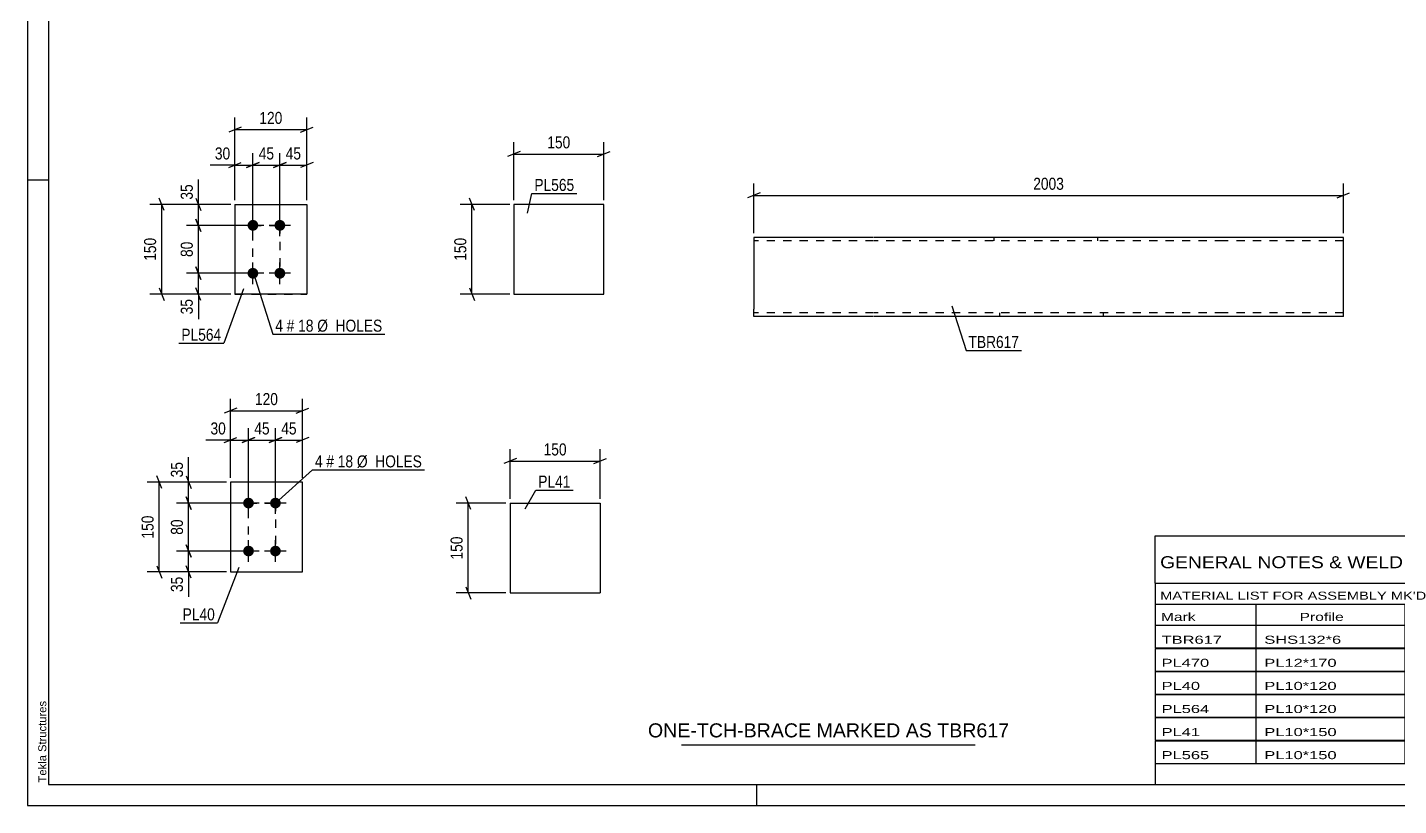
# Model space of a CAD drawing. Header units: millimetres. Extents: x 0 to 594, y 0 to 420.
# Drawn here: x 0 to 327, y 0 to 185.4 of the extents above; entities that cross this region are included whole.
import ezdxf

# ---------------------------------------------------------------- set-up
doc = ezdxf.new("R2010")
doc.units = ezdxf.units.MM
doc.linetypes.add('DXK_LINE_DOT2', pattern=[3.9198, 1.9599, -1.9599])
doc.styles.add('Arial', font='ARIAL.TTF', dxfattribs={"height": 0.2})
doc.styles.add('Arial Narrow', font='ARIALN.TTF', dxfattribs={"height": 0.2})

# ---------------------------------------------------------------- blocks, each defined once
blk = doc.blocks.new('Unknown-585759001-1127')
at = {"color": 5, "linetype": 'Continuous'}
for p, q in [((0, 420), (0, 0)), ((5, 415), (5, 5)), ((5, 149), (0, 149)), ((5, 5), (589, 5)), ((174, 0), (174, 5)), ((0, 0), (594, 0))]:
    blk.add_line(p, q, dxfattribs=at)
at = {"color": 174, "linetype": 'Continuous', "style": 'Arial'}
blk.add_text('Tekla Structures', height=1.9102, rotation=90, dxfattribs=at).set_placement((4.5, 5.5))
blk = doc.blocks.new('Bolt-585759001-1254 - 1218')
at = {"linetype": 'Continuous'}
for points in [[(52.73, 70.8, -1), (52.73, 73.37, -1)], [(59.15, 70.8, -1), (59.15, 73.37, -1)], [(52.73, 59.37, -1), (52.73, 61.94, -1)], [(59.15, 59.37, -1), (59.15, 61.94, -1)]]:
    blk.add_hatch(color=1, dxfattribs=at).paths.add_polyline_path(points)
at = {"color": 1, "linetype": 'Continuous'}
for p, q in [((55.3, 72.09), (50.15, 72.09)), ((52.73, 69.51), (52.73, 74.66)), ((61.73, 72.09), (56.58, 72.09)), ((59.15, 69.51), (59.15, 74.66)), ((52.73, 58.09), (52.73, 63.23)), ((59.15, 58.09), (59.15, 63.23)), ((55.3, 60.66), (50.15, 60.66)), ((61.73, 60.66), (56.58, 60.66))]:
    blk.add_line(p, q, dxfattribs=at)
blk = doc.blocks.new('Part-585759001-1269 - 1218')
at = {"color": 2, "linetype": 'Continuous'}
for p, q in [((65.58, 77.09), (48.44, 77.09)), ((48.44, 77.09), (48.44, 55.66)), ((65.58, 55.66), (65.58, 77.09)), ((48.44, 55.66), (65.58, 55.66))]:
    blk.add_line(p, q, dxfattribs=at)
blk = doc.blocks.new('Bolt-585759001-1565 - 1559')
at = {"linetype": 'Continuous'}
for points in [[(53.78, 139.56), (54.05, 139.53), (54.3, 139.45), (54.54, 139.31), (54.74, 139.13), (54.89, 138.92), (55, 138.67), (55.06, 138.41), (55.06, 138.14), (55, 137.88), (54.89, 137.63), (54.74, 137.41), (54.54, 137.23), (54.3, 137.1), (54.05, 137.02), (53.78, 136.99), (53.51, 137.02), (53.26, 137.1), (53.03, 137.23), (52.83, 137.41), (52.67, 137.63), (52.56, 137.88), (52.5, 138.14), (52.5, 138.41), (52.56, 138.67), (52.67, 138.92), (52.83, 139.13), (53.03, 139.31), (53.26, 139.45), (53.51, 139.53)], [(60.21, 139.56), (60.48, 139.53), (60.73, 139.45), (60.97, 139.31), (61.16, 139.13), (61.32, 138.92), (61.43, 138.67), (61.49, 138.41), (61.49, 138.14), (61.43, 137.88), (61.32, 137.63), (61.16, 137.41), (60.97, 137.23), (60.73, 137.1), (60.48, 137.02), (60.21, 136.99), (59.94, 137.02), (59.69, 137.1), (59.45, 137.23), (59.25, 137.41), (59.1, 137.63), (58.99, 137.88), (58.93, 138.14), (58.93, 138.41), (58.99, 138.67), (59.1, 138.92), (59.25, 139.13), (59.45, 139.31), (59.69, 139.45), (59.94, 139.53)], [(53.78, 128.13), (54.05, 128.1), (54.3, 128.02), (54.54, 127.89), (54.74, 127.71), (54.89, 127.49), (55, 127.24), (55.06, 126.98), (55.06, 126.71), (55, 126.45), (54.89, 126.2), (54.74, 125.99), (54.54, 125.81), (54.3, 125.67), (54.05, 125.59), (53.78, 125.56), (53.51, 125.59), (53.26, 125.67), (53.03, 125.81), (52.83, 125.99), (52.67, 126.2), (52.56, 126.45), (52.5, 126.71), (52.5, 126.98), (52.56, 127.24), (52.67, 127.49), (52.83, 127.71), (53.03, 127.89), (53.26, 128.02), (53.51, 128.1)], [(60.21, 128.13), (60.48, 128.1), (60.73, 128.02), (60.97, 127.89), (61.16, 127.71), (61.32, 127.49), (61.43, 127.24), (61.49, 126.98), (61.49, 126.71), (61.43, 126.45), (61.32, 126.2), (61.16, 125.99), (60.97, 125.81), (60.73, 125.67), (60.48, 125.59), (60.21, 125.56), (59.94, 125.59), (59.69, 125.67), (59.45, 125.81), (59.25, 125.99), (59.1, 126.2), (58.99, 126.45), (58.93, 126.71), (58.93, 126.98), (58.99, 127.24), (59.1, 127.49), (59.25, 127.71), (59.45, 127.89), (59.69, 128.02), (59.94, 128.1)]]:
    blk.add_hatch(color=1, dxfattribs=at).paths.add_polyline_path(points)
at = {"color": 1, "linetype": 'Continuous'}
for p, q in [((53.78, 135.7), (53.78, 140.85)), ((60.21, 135.7), (60.21, 140.85)), ((56.35, 138.27), (51.21, 138.27)), ((62.78, 138.27), (57.64, 138.27)), ((53.78, 124.27), (53.78, 129.42)), ((60.21, 124.27), (60.21, 129.42)), ((56.35, 126.85), (51.21, 126.85)), ((62.78, 126.85), (57.64, 126.85))]:
    blk.add_line(p, q, dxfattribs=at)
blk = doc.blocks.new('Part-585759001-1580 - 1559')
at = {"color": 2, "linetype": 'Continuous'}
for p, q in [((49.5, 143.27), (66.64, 143.27)), ((49.5, 143.27), (49.5, 121.85)), ((66.64, 143.27), (66.64, 143.27)), ((66.64, 143.27), (66.64, 121.85)), ((66.64, 121.85), (49.5, 121.85)), ((49.5, 121.85), (49.5, 121.85))]:
    blk.add_line(p, q, dxfattribs=at)
at = {"color": 7, "linetype": 'DXK_LINE_DOT2'}
for p, q in [((49.5, 143.27), (66.64, 143.27)), ((66.64, 143.27), (66.64, 143.27)), ((49.5, 121.85), (66.64, 121.85))]:
    blk.add_line(p, q, dxfattribs=at)
blk = doc.blocks.new('Part-585759001-2714 - 2708')
at = {"color": 2, "linetype": 'Continuous'}
for p, q in [((115.14, 72.09), (136.57, 72.09)), ((115.14, 72.09), (115.14, 50.66)), ((136.57, 72.09), (136.57, 50.66)), ((115.14, 50.66), (136.57, 50.66))]:
    blk.add_line(p, q, dxfattribs=at)
blk = doc.blocks.new('Part-585759001-1535 - 1519')
at = {"color": 2, "linetype": 'Continuous'}
for p, q in [((137.45, 143.27), (116.02, 143.27)), ((116.02, 143.27), (116.02, 121.85)), ((137.45, 121.85), (137.45, 143.27)), ((116.02, 121.85), (137.45, 121.85))]:
    blk.add_line(p, q, dxfattribs=at)
blk = doc.blocks.new('Part-585759001-1425 - 1408')
at = {"color": 2, "linetype": 'Continuous'}
for p, q in [((201.81, 135.4), (173.24, 135.4)), ((173.24, 135.4), (173.24, 118.26)), ((285.18, 135.4), (201.91, 135.4)), ((313.85, 135.4), (285.28, 135.4)), ((313.85, 116.55), (313.85, 135.4)), ((173.24, 117.05), (173.24, 118.26)), ((173.24, 116.68), (173.24, 117.05)), ((173.24, 116.55), (173.24, 116.68)), ((201.81, 116.55), (173.24, 116.55)), ((285.18, 116.55), (201.91, 116.55)), ((313.85, 116.55), (285.28, 116.55))]:
    blk.add_line(p, q, dxfattribs=at)
at = {"color": 7, "linetype": 'DXK_LINE_DOT2'}
for p, q in [((201.81, 134.55), (173.24, 134.55)), ((285.18, 134.55), (201.91, 134.55)), ((230.48, 135.4), (230.48, 134.55)), ((255.2, 135.4), (255.2, 134.55)), ((313.85, 134.55), (285.28, 134.55)), ((173.24, 117.6), (173.24, 118.26)), ((173.24, 117.05), (173.24, 117.93)), ((173.24, 117.4), (173.24, 117.47)), ((173.24, 117.4), (173.24, 117.47)), ((201.81, 117.4), (173.24, 117.4)), ((173.24, 116.55), (173.24, 116.55)), ((285.18, 117.4), (201.91, 117.4)), ((231.9, 116.55), (231.9, 117.4)), ((256.61, 116.55), (256.61, 117.4)), ((313.85, 117.4), (285.28, 117.4)), ((313.85, 117.4), (313.85, 117.47))]:
    blk.add_line(p, q, dxfattribs=at)
blk = doc.blocks.new('Rectangle-585759001-1391 - 1218')
at = {"color": 1, "linetype": 'DXK_LINE_DOT2'}
blk.add_lwpolyline([(52.73, 72.09), (59.15, 72.09), (59.15, 60.66), (52.73, 60.66), (52.73, 72.09)], close=True, dxfattribs=at)
blk = doc.blocks.new('Rectangle-585759001-1695 - 1559')
at = {"color": 1, "linetype": 'DXK_LINE_DOT2'}
blk.add_lwpolyline([(53.78, 138.27), (60.21, 138.27), (60.21, 126.85), (53.78, 126.85), (53.78, 138.27)], close=True, dxfattribs=at)
blk = doc.blocks.new('StraightDimension-585759001-1272 - 1218')
at = {"color": 7, "linetype": 'Continuous'}
for p, q in [((48.44, 78.09), (48.44, 96.94)), ((65.58, 78.09), (65.58, 96.94)), ((49.94, 94.69), (46.94, 93.49)), ((48.44, 94.09), (65.58, 94.09)), ((64.08, 93.49), (67.08, 94.69))]:
    blk.add_line(p, q, dxfattribs=at)
at = {"color": 0}
blk.add_wipeout([(60.35, 94.84), (60.35, 99.04), (53.67, 99.04), (53.67, 94.84)], dxfattribs=at)
at = {"color": 3, "style": 'Arial Narrow'}
blk.add_text('120', height=2.863, dxfattribs=at).set_placement((54.27, 95.44))
blk = doc.blocks.new('StraightDimension-585759001-1297 - 1218')
at = {"color": 7, "linetype": 'Continuous'}
for p, q in [((32.04, 75.59), (30.84, 78.59)), ((47.44, 77.09), (28.59, 77.09)), ((31.44, 55.66), (31.44, 77.09)), ((47.44, 55.66), (28.59, 55.66)), ((30.84, 57.16), (32.04, 54.16))]:
    blk.add_line(p, q, dxfattribs=at)
at = {"color": 0}
blk.add_wipeout([(30.69, 69.71), (26.49, 69.71), (26.49, 63.03), (30.69, 63.03)], dxfattribs=at)
at = {"color": 3, "style": 'Arial Narrow'}
blk.add_text('150', height=2.863, rotation=90.0002, dxfattribs=at).set_placement((30.09, 63.63))
blk = doc.blocks.new('StraightDimension-585759001-1315 - 1218')
at = {"color": 7, "linetype": 'Continuous'}
for p, q in [((37.84, 62.16), (39.04, 59.16)), ((51.73, 60.66), (35.59, 60.66)), ((38.44, 55.66), (38.44, 60.66)), ((47.44, 55.66), (35.59, 55.66)), ((39.04, 54.16), (37.84, 57.16))]:
    blk.add_line(p, q, dxfattribs=at)
at = {"color": 0}
blk.add_wipeout([(37.69, 55.13), (33.49, 55.13), (33.49, 50.28), (37.69, 50.28)], dxfattribs=at)
at = {"color": 7, "linetype": 'Continuous'}
blk.add_line((38.44, 55.66), (38.44, 49.75), dxfattribs=at)
blk.add_line((38.44, 55.66), (38.44, 49.75), dxfattribs=at)
at = {"color": 3, "style": 'Arial Narrow'}
blk.add_text('35', height=2.863, rotation=90.0002, dxfattribs=at).set_placement((37.09, 50.88))
blk = doc.blocks.new('StraightDimension-585759001-1328 - 1218')
at = {"color": 7, "linetype": 'Continuous'}
for p, q in [((51.73, 72.09), (35.59, 72.09)), ((37.84, 73.59), (39.04, 70.59)), ((38.44, 60.66), (38.44, 72.09)), ((39.04, 59.16), (37.84, 62.16)), ((51.73, 60.66), (35.59, 60.66))]:
    blk.add_line(p, q, dxfattribs=at)
at = {"color": 0}
blk.add_wipeout([(37.69, 68.8), (33.49, 68.8), (33.49, 63.94), (37.69, 63.94)], dxfattribs=at)
at = {"color": 3, "style": 'Arial Narrow'}
blk.add_text('80', height=2.863, rotation=90.0002, dxfattribs=at).set_placement((37.09, 64.54))
blk = doc.blocks.new('StraightDimension-585759001-1338 - 1218')
at = {"color": 7, "linetype": 'Continuous'}
for p, q in [((37.84, 78.59), (39.04, 75.59)), ((47.44, 77.09), (35.59, 77.09)), ((38.44, 72.09), (38.44, 77.09)), ((51.73, 72.09), (35.59, 72.09)), ((39.04, 70.59), (37.84, 73.59))]:
    blk.add_line(p, q, dxfattribs=at)
at = {"color": 0}
blk.add_wipeout([(37.69, 82.47), (33.49, 82.47), (33.49, 77.61), (37.69, 77.61)], dxfattribs=at)
at = {"color": 7, "linetype": 'Continuous'}
blk.add_line((38.44, 77.09), (38.44, 82.99), dxfattribs=at)
blk.add_line((38.44, 77.09), (38.44, 82.99), dxfattribs=at)
at = {"color": 3, "style": 'Arial Narrow'}
blk.add_text('35', height=2.863, rotation=90.0002, dxfattribs=at).set_placement((37.09, 78.21))
blk = doc.blocks.new('StraightDimension-585759001-1352 - 1218')
at = {"color": 7, "linetype": 'Continuous'}
for p, q in [((48.44, 78.09), (48.44, 89.94)), ((52.73, 73.09), (52.73, 89.94)), ((46.94, 86.49), (49.94, 87.69)), ((48.44, 87.09), (52.73, 87.09)), ((54.23, 87.69), (51.23, 86.49))]:
    blk.add_line(p, q, dxfattribs=at)
at = {"color": 0}
blk.add_wipeout([(47.92, 87.84), (47.92, 92.04), (43.06, 92.04), (43.06, 87.84)], dxfattribs=at)
at = {"color": 7, "linetype": 'Continuous'}
blk.add_line((48.44, 87.09), (42.53, 87.09), dxfattribs=at)
blk.add_line((48.44, 87.09), (42.53, 87.09), dxfattribs=at)
at = {"color": 3, "style": 'Arial Narrow'}
blk.add_text('30', height=2.863, dxfattribs=at).set_placement((43.66, 88.44))
blk = doc.blocks.new('StraightDimension-585759001-1365 - 1218')
at = {"color": 7, "linetype": 'Continuous'}
for p, q in [((52.73, 73.09), (52.73, 89.94)), ((59.15, 73.09), (59.15, 89.94)), ((51.23, 86.49), (54.23, 87.69)), ((52.73, 87.09), (59.15, 87.09)), ((60.65, 87.69), (57.65, 86.49))]:
    blk.add_line(p, q, dxfattribs=at)
at = {"color": 0}
blk.add_wipeout([(58.37, 87.84), (58.37, 92.04), (53.51, 92.04), (53.51, 87.84)], dxfattribs=at)
at = {"color": 3, "style": 'Arial Narrow'}
blk.add_text('45', height=2.863, dxfattribs=at).set_placement((54.11, 88.44))
blk = doc.blocks.new('StraightDimension-585759001-1375 - 1218')
at = {"color": 7, "linetype": 'Continuous'}
for p, q in [((59.15, 73.09), (59.15, 89.94)), ((65.58, 78.09), (65.58, 89.94)), ((57.65, 86.49), (60.65, 87.69)), ((59.15, 87.09), (65.58, 87.09)), ((67.08, 87.69), (64.08, 86.49))]:
    blk.add_line(p, q, dxfattribs=at)
at = {"color": 0}
blk.add_wipeout([(64.8, 87.84), (64.8, 92.04), (59.94, 92.04), (59.94, 87.84)], dxfattribs=at)
at = {"color": 3, "style": 'Arial Narrow'}
blk.add_text('45', height=2.863, dxfattribs=at).set_placement((60.54, 88.44))
blk = doc.blocks.new('StraightDimension-585759001-1605 - 1559')
at = {"color": 7, "linetype": 'Continuous'}
for p, q in [((40.18, 128.35), (41.38, 125.35)), ((52.78, 126.85), (37.93, 126.85)), ((40.78, 121.85), (40.78, 126.85)), ((48.5, 121.85), (37.93, 121.85)), ((41.38, 120.35), (40.18, 123.35))]:
    blk.add_line(p, q, dxfattribs=at)
at = {"color": 0}
blk.add_wipeout([(40.03, 121.32), (35.83, 121.32), (35.83, 116.46), (40.03, 116.46)], dxfattribs=at)
at = {"color": 7, "linetype": 'Continuous'}
blk.add_line((40.78, 121.85), (40.78, 115.94), dxfattribs=at)
blk.add_line((40.78, 121.85), (40.78, 115.94), dxfattribs=at)
at = {"color": 3, "style": 'Arial Narrow'}
blk.add_text('35', height=2.863, rotation=90.0002, dxfattribs=at).set_placement((39.43, 117.06))
blk = doc.blocks.new('StraightDimension-585759001-1582 - 1559')
at = {"color": 7, "linetype": 'Continuous'}
for p, q in [((40.18, 144.77), (41.38, 141.77)), ((48.5, 143.27), (37.93, 143.27)), ((40.78, 138.27), (40.78, 143.27)), ((52.78, 138.27), (37.93, 138.27)), ((41.38, 136.77), (40.18, 139.77))]:
    blk.add_line(p, q, dxfattribs=at)
at = {"color": 0}
blk.add_wipeout([(40.03, 148.66), (35.83, 148.66), (35.83, 143.8), (40.03, 143.8)], dxfattribs=at)
at = {"color": 7, "linetype": 'Continuous'}
blk.add_line((40.78, 143.27), (40.78, 149.18), dxfattribs=at)
blk.add_line((40.78, 143.27), (40.78, 149.18), dxfattribs=at)
at = {"color": 3, "style": 'Arial Narrow'}
blk.add_text('35', height=2.863, rotation=90.0002, dxfattribs=at).set_placement((39.43, 144.4))
blk = doc.blocks.new('StraightDimension-585759001-1595 - 1559')
at = {"color": 7, "linetype": 'Continuous'}
for p, q in [((52.78, 138.27), (37.93, 138.27)), ((40.18, 139.77), (41.38, 136.77)), ((40.78, 126.85), (40.78, 138.27)), ((41.38, 125.35), (40.18, 128.35)), ((52.78, 126.85), (37.93, 126.85))]:
    blk.add_line(p, q, dxfattribs=at)
at = {"color": 0}
blk.add_wipeout([(40.03, 134.99), (35.83, 134.99), (35.83, 130.13), (40.03, 130.13)], dxfattribs=at)
at = {"color": 3, "style": 'Arial Narrow'}
blk.add_text('80', height=2.863, rotation=90.0002, dxfattribs=at).set_placement((39.43, 130.73))
blk = doc.blocks.new('StraightDimension-585759001-1619 - 1559')
at = {"color": 7, "linetype": 'Continuous'}
for p, q in [((32.63, 141.77), (31.43, 144.77)), ((48.5, 143.27), (29.18, 143.27)), ((32.03, 121.85), (32.03, 143.27)), ((48.5, 121.85), (29.18, 121.85)), ((31.43, 123.35), (32.63, 120.35))]:
    blk.add_line(p, q, dxfattribs=at)
at = {"color": 0}
blk.add_wipeout([(31.28, 135.9), (27.08, 135.9), (27.08, 129.22), (31.28, 129.22)], dxfattribs=at)
at = {"color": 3, "style": 'Arial Narrow'}
blk.add_text('150', height=2.863, rotation=90.0002, dxfattribs=at).set_placement((30.68, 129.82))
blk = doc.blocks.new('StraightDimension-585759001-1636 - 1559')
at = {"color": 7, "linetype": 'Continuous'}
for p, q in [((60.21, 139.27), (60.21, 155.47)), ((66.64, 144.27), (66.64, 155.47)), ((58.71, 152.02), (61.71, 153.22)), ((60.21, 152.62), (66.64, 152.62)), ((68.14, 153.22), (65.14, 152.02))]:
    blk.add_line(p, q, dxfattribs=at)
at = {"color": 0}
blk.add_wipeout([(65.85, 153.37), (65.85, 157.57), (61, 157.57), (61, 153.37)], dxfattribs=at)
at = {"color": 3, "style": 'Arial Narrow'}
blk.add_text('45', height=2.863, dxfattribs=at).set_placement((61.6, 153.97))
blk = doc.blocks.new('StraightDimension-585759001-1652 - 1559')
at = {"color": 7, "linetype": 'Continuous'}
for p, q in [((53.78, 139.27), (53.78, 155.47)), ((60.21, 139.27), (60.21, 155.47)), ((52.28, 152.02), (55.28, 153.22)), ((53.78, 152.62), (60.21, 152.62)), ((61.71, 153.22), (58.71, 152.02))]:
    blk.add_line(p, q, dxfattribs=at)
at = {"color": 0}
blk.add_wipeout([(59.42, 153.37), (59.42, 157.57), (54.57, 157.57), (54.57, 153.37)], dxfattribs=at)
at = {"color": 3, "style": 'Arial Narrow'}
blk.add_text('45', height=2.863, dxfattribs=at).set_placement((55.17, 153.97))
blk = doc.blocks.new('StraightDimension-585759001-1662 - 1559')
at = {"color": 7, "linetype": 'Continuous'}
for p, q in [((49.5, 144.27), (49.5, 155.47)), ((53.78, 139.27), (53.78, 155.47)), ((48, 152.02), (51, 153.22)), ((49.5, 152.62), (53.78, 152.62)), ((55.28, 153.22), (52.28, 152.02))]:
    blk.add_line(p, q, dxfattribs=at)
at = {"color": 0}
blk.add_wipeout([(48.97, 153.37), (48.97, 157.57), (44.11, 157.57), (44.11, 153.37)], dxfattribs=at)
at = {"color": 7, "linetype": 'Continuous'}
blk.add_line((49.5, 152.62), (43.59, 152.62), dxfattribs=at)
blk.add_line((49.5, 152.62), (43.59, 152.62), dxfattribs=at)
at = {"color": 3, "style": 'Arial Narrow'}
blk.add_text('30', height=2.863, dxfattribs=at).set_placement((44.71, 153.97))
blk = doc.blocks.new('StraightDimension-585759001-1676 - 1559')
at = {"color": 7, "linetype": 'Continuous'}
for p, q in [((49.5, 144.27), (49.5, 163.94)), ((66.64, 144.27), (66.64, 163.94)), ((51, 161.69), (48, 160.49)), ((49.5, 161.09), (66.64, 161.09)), ((65.14, 160.49), (68.14, 161.69))]:
    blk.add_line(p, q, dxfattribs=at)
at = {"color": 0}
blk.add_wipeout([(61.41, 161.84), (61.41, 166.04), (54.72, 166.04), (54.72, 161.84)], dxfattribs=at)
at = {"color": 3, "style": 'Arial Narrow'}
blk.add_text('120', height=2.863, dxfattribs=at).set_placement((55.32, 162.44))
blk = doc.blocks.new('StraightDimension-585759001-2723 - 2708')
at = {"color": 7, "linetype": 'Continuous'}
for p, q in [((116.64, 82.69), (113.64, 81.49)), ((115.14, 73.09), (115.14, 84.94)), ((115.14, 82.09), (136.57, 82.09)), ((135.07, 81.49), (138.07, 82.69)), ((136.57, 73.09), (136.57, 84.94))]:
    blk.add_line(p, q, dxfattribs=at)
at = {"color": 0}
blk.add_wipeout([(129.2, 82.84), (129.2, 87.04), (122.52, 87.04), (122.52, 82.84)], dxfattribs=at)
at = {"color": 3, "style": 'Arial Narrow'}
blk.add_text('150', height=2.863, dxfattribs=at).set_placement((123.12, 83.44))
blk = doc.blocks.new('StraightDimension-585759001-2716 - 2708')
at = {"color": 7, "linetype": 'Continuous'}
for p, q in [((114.14, 72.09), (102.29, 72.09)), ((105.74, 70.59), (104.54, 73.59)), ((105.14, 50.66), (105.14, 72.09)), ((114.14, 50.66), (102.29, 50.66)), ((104.54, 52.16), (105.74, 49.16))]:
    blk.add_line(p, q, dxfattribs=at)
at = {"color": 0}
blk.add_wipeout([(104.39, 64.72), (100.19, 64.72), (100.19, 58.03), (104.39, 58.03)], dxfattribs=at)
at = {"color": 3, "style": 'Arial Narrow'}
blk.add_text('150', height=2.863, rotation=90.0002, dxfattribs=at).set_placement((103.79, 58.63))
blk = doc.blocks.new('StraightDimension-585759001-1546 - 1519')
at = {"color": 7, "linetype": 'Continuous'}
for p, q in [((116.02, 144.27), (116.02, 158.12)), ((137.45, 144.27), (137.45, 158.12)), ((117.52, 155.87), (114.52, 154.67)), ((116.02, 155.27), (137.45, 155.27)), ((135.95, 154.67), (138.95, 155.87))]:
    blk.add_line(p, q, dxfattribs=at)
at = {"color": 0}
blk.add_wipeout([(130.08, 156.02), (130.08, 160.22), (123.39, 160.22), (123.39, 156.02)], dxfattribs=at)
at = {"color": 3, "style": 'Arial Narrow'}
blk.add_text('150', height=2.863, dxfattribs=at).set_placement((123.99, 156.62))
blk = doc.blocks.new('StraightDimension-585759001-1537 - 1519')
at = {"color": 7, "linetype": 'Continuous'}
for p, q in [((106.62, 141.77), (105.42, 144.77)), ((115.02, 143.27), (103.17, 143.27)), ((106.02, 121.85), (106.02, 143.27)), ((115.02, 121.85), (103.17, 121.85)), ((105.42, 123.35), (106.62, 120.35))]:
    blk.add_line(p, q, dxfattribs=at)
at = {"color": 0}
blk.add_wipeout([(105.27, 135.9), (101.07, 135.9), (101.07, 129.22), (105.27, 129.22)], dxfattribs=at)
at = {"color": 3, "style": 'Arial Narrow'}
blk.add_text('150', height=2.863, rotation=90.0002, dxfattribs=at).set_placement((104.67, 129.82))
blk = doc.blocks.new('StraightDimension-585759001-1504 - 1408')
at = {"color": 7, "linetype": 'Continuous'}
for p, q in [((173.24, 136.4), (173.24, 148.25)), ((313.85, 136.4), (313.85, 148.25)), ((174.74, 146), (171.74, 144.8)), ((173.24, 145.4), (313.85, 145.4)), ((312.35, 144.8), (315.35, 146))]:
    blk.add_line(p, q, dxfattribs=at)
at = {"color": 0}
blk.add_wipeout([(247.8, 146.15), (247.8, 150.35), (239.29, 150.35), (239.29, 146.15)], dxfattribs=at)
at = {"color": 3, "style": 'Arial Narrow'}
blk.add_text('2003', height=2.863, dxfattribs=at).set_placement((239.89, 146.75))
blk = doc.blocks.new('Unknown-585759001-4276')
at = {"color": 7, "linetype": 'Continuous'}
for p, q in [((269, 64.25), (429, 64.25)), ((269, 53), (269, 64.25)), ((429, 64.25), (429, 53)), ((269, 53), (429, 53)), ((269, 53), (269, 48)), ((429, 53), (429, 48)), ((269, 48), (429, 48)), ((269, 48), (269, 43)), ((293, 48), (293, 43)), ((328.5, 48), (328.5, 43)), ((354.5, 48), (354.5, 43)), ((367.5, 48), (367.5, 43)), ((385, 48), (385, 43)), ((407, 48), (407, 43)), ((429, 48), (429, 43)), ((269, 43), (429, 43)), ((269, 42.95), (269, 37.55)), ((269, 42.95), (429, 42.95)), ((293, 43), (293, 37.5)), ((328.5, 43), (328.5, 37.5)), ((354.5, 43), (354.5, 37.5)), ((367.5, 43), (367.5, 37.5)), ((385, 43), (385, 37.5)), ((407, 43), (407, 37.5)), ((429, 42.95), (429, 37.55)), ((269, 37.55), (429, 37.55)), ((269, 37.45), (269, 32.05)), ((269, 37.45), (429, 37.45)), ((293, 37.5), (293, 32)), ((328.5, 37.5), (328.5, 32)), ((354.5, 37.5), (354.5, 32)), ((367.5, 37.5), (367.5, 32)), ((385, 37.5), (385, 32)), ((407, 37.5), (407, 32)), ((429, 37.45), (429, 32.05)), ((269, 32.05), (429, 32.05)), ((269, 31.95), (269, 26.55)), ((269, 31.95), (429, 31.95)), ((293, 32), (293, 26.5)), ((328.5, 32), (328.5, 26.5)), ((354.5, 32), (354.5, 26.5)), ((367.5, 32), (367.5, 26.5)), ((385, 32), (385, 26.5)), ((407, 32), (407, 26.5)), ((429, 31.95), (429, 26.55)), ((269, 26.55), (429, 26.55)), ((269, 26.45), (269, 21.05)), ((269, 26.45), (429, 26.45)), ((293, 26.5), (293, 21)), ((328.5, 26.5), (328.5, 21)), ((354.5, 26.5), (354.5, 21)), ((367.5, 26.5), (367.5, 21)), ((385, 26.5), (385, 21)), ((407, 26.5), (407, 21)), ((429, 26.45), (429, 21.05)), ((269, 21.05), (429, 21.05)), ((269, 20.95), (269, 15.55)), ((269, 20.95), (429, 20.95)), ((293, 21), (293, 15.5)), ((328.5, 21), (328.5, 15.5)), ((354.5, 21), (354.5, 15.5)), ((367.5, 21), (367.5, 15.5)), ((385, 21), (385, 15.5)), ((407, 21), (407, 15.5)), ((429, 20.95), (429, 15.55)), ((269, 15.55), (429, 15.55)), ((269, 15.45), (269, 10.05)), ((269, 15.45), (429, 15.45)), ((293, 15.5), (293, 10)), ((328.5, 15.5), (328.5, 10)), ((354.5, 15.5), (354.5, 10)), ((367.5, 15.5), (367.5, 10)), ((385, 15.5), (385, 10)), ((407, 15.5), (407, 10)), ((429, 15.45), (429, 10.05)), ((269, 10.05), (429, 10.05)), ((269, 10), (429, 10)), ((269, 10), (269, 5)), ((385, 10), (385, 5)), ((407, 10), (407, 5)), ((429, 10), (429, 5)), ((269, 5), (429, 5))]:
    blk.add_line(p, q, dxfattribs=at)
at = {"color": 7, "style": 'Arial Narrow'}
for s, height, width, p in [('GENERAL NOTES & WELD DETAILS :', 2.8633, 1.4, (270.15, 56.56)), ('REFER TYP DRAWING TYP-01', 1.9089, 1.6, (353.7, 56.66)), ("MATERIAL LIST FOR ASSEMBLY MK'D", 1.9089, 1.6, (270.15, 49.06)), ('TBR617', 1.909, 1.794707, (361.59, 48.97)), ('1', 1.91, 1.794707, (391.08, 49.06)), ('No. Required', 1.9089, 1.6, (400.41, 49.06)), ('Mark', 1.909, 1.7, (270.34, 44)), ('Profile', 1.909, 1.7, (303.41, 44)), ('Material', 1.909, 1.7, (333.54, 44.06)), ('No.', 1.909, 1.7, (358.5, 44.06)), ('Length', 1.909, 1.7, (369, 44.06)), ('Area', 1.909, 1.7, (391.5, 44.06)), ('Weight', 1.909, 1.7, (411, 44.06))]:
    blk.add_text(s, height=height, dxfattribs=dict(at, width=width)).set_placement(p)
at = {"color": 7, "linetype": 'Continuous', "style": 'Arial Narrow'}
for s, height, width, p in [('TBR617', 1.909, 1.794707, (270.5, 38.56)), ('SHS132*6', 1.909, 1.794707, (295, 38.56)), ('E350', 1.909, 1.794707, (334.74, 38.56)), ('1', 1.91, 1.794707, (358.86, 38.56)), ('2003', 1.909, 1.794707, (371.58, 38.56)), ('1.1', 1.909, 1.794707, (395.32, 38.56)), ('47.3', 1.909, 1.794707, (414.14, 38.56)), ('PL470', 1.909, 1.794707, (270.5, 33.06)), ('PL12*170', 1.909, 1.794707, (295, 33.06)), ('E350', 1.909, 1.794707, (334.74, 33.06)), ('1', 1.91, 1.794707, (358.86, 33.06)), ('404', 1.909, 1.794707, (373.77, 33.06)), ('0.2', 1.909, 1.794707, (395.32, 33.06)), ('6.5', 1.909, 1.794707, (416.33, 33.06)), ('PL40', 1.909, 1.794707, (270.5, 27.56)), ('PL10*120', 1.909, 1.794707, (295, 27.56)), ('E350', 1.909, 1.794707, (334.74, 27.56)), ('2', 1.91, 1.794707, (358.86, 27.56)), ('150', 1.909, 1.794707, (373.77, 27.56)), ('0.0', 1.909, 1.794707, (395.32, 27.56)), ('2.8', 1.909, 1.794707, (416.33, 27.56)), ('PL564', 1.909, 1.794707, (270.5, 22.06)), ('PL10*120', 1.909, 1.794707, (295, 22.06)), ('E350', 1.909, 1.794707, (334.74, 22.06)), ('2', 1.91, 1.794707, (358.86, 22.06)), ('150', 1.909, 1.794707, (373.77, 22.06)), ('0.0', 1.909, 1.794707, (395.32, 22.06)), ('2.8', 1.909, 1.794707, (416.33, 22.06)), ('PL41', 1.909, 1.794707, (270.5, 16.56)), ('PL10*150', 1.909, 1.794707, (295, 16.56)), ('E350', 1.909, 1.794707, (334.74, 16.56)), ('1', 1.91, 1.794707, (358.86, 16.56)), ('150', 1.909, 1.794707, (373.77, 16.56)), ('0.1', 1.909, 1.794707, (395.32, 16.56)), ('1.8', 1.909, 1.794707, (416.33, 16.56)), ('PL565', 1.909, 1.794707, (270.5, 11.06)), ('PL10*150', 1.909, 1.794707, (295, 11.06)), ('E350', 1.909, 1.794707, (334.74, 11.06)), ('1', 1.91, 1.794707, (358.86, 11.06)), ('150', 1.909, 1.794707, (373.77, 11.06)), ('0.1', 1.909, 1.794707, (395.32, 11.06)), ('1.8', 1.909, 1.794707, (416.33, 11.06)), ('Total', 1.909, 1.7, (371.33, 6.5)), ('1.5', 1.909, 1.794707, (394.83, 6.5)), ('63.0', 1.909, 1.794707, (414.14, 6.5))]:
    blk.add_text(s, height=height, dxfattribs=dict(at, width=width)).set_placement(p)
blk = doc.blocks.new('Unknown-585759001-4277')
at = {"color": 7, "linetype": 'Continuous'}
blk.add_line((156, 14.5), (226, 14.5), dxfattribs=at)
at = {"color": 7, "style": 'Arial'}
blk.add_text('ONE-TCH-BRACE MARKED AS TBR617', height=3.3428, dxfattribs=at).set_placement((147.99, 16.25))
blk = doc.blocks.new('Mark-585759001-1265 - 1218')
at = {"color": 0}
blk.add_wipeout([(44.7, 44.13), (44.7, 47.13), (37.03, 47.13), (37.03, 44.13)], dxfattribs=at)
blk.add_wipeout([(44.7, 44.13), (44.7, 47.13), (37.03, 47.13), (37.03, 44.13)], dxfattribs=at)
at = {"color": 30, "linetype": 'Continuous'}
for p in [(50.44, 56.77), (36.43, 43.53)]:
    blk.add_line(p, (45.3, 43.53), dxfattribs=at)
at = {"color": 3, "style": 'Arial Narrow'}
blk.add_text('PL40', height=2.863, dxfattribs=at).set_placement((37.03, 44.13))
blk = doc.blocks.new('Mark-585759001-1249 - 1218')
at = {"color": 0}
blk.add_wipeout([(70.39, 80.59), (70.39, 83.59), (68.57, 83.59), (68.57, 80.59)], dxfattribs=at)
blk.add_wipeout([(70.39, 80.59), (70.39, 83.59), (68.57, 83.59), (68.57, 80.59)], dxfattribs=at)
at = {"color": 7, "linetype": 'Continuous'}
blk.add_line((59.15, 72.09), (67.97, 79.99), dxfattribs=at)
at = {"color": 0}
blk.add_wipeout([(73.12, 80.59), (73.12, 83.59), (71.29, 83.59), (71.29, 80.59)], dxfattribs=at)
blk.add_wipeout([(73.12, 80.59), (73.12, 83.59), (71.29, 83.59), (71.29, 80.59)], dxfattribs=at)
at = {"color": 3, "style": 'Arial Narrow'}
blk.add_text('4', height=2.86, dxfattribs=at).set_placement((68.57, 80.59))
at = {"color": 0}
blk.add_wipeout([(77.68, 80.59), (77.68, 83.59), (74.02, 83.59), (74.02, 80.59)], dxfattribs=at)
blk.add_wipeout([(77.68, 80.59), (77.68, 83.59), (74.02, 83.59), (74.02, 80.59)], dxfattribs=at)
at = {"color": 3, "style": 'Arial Narrow'}
blk.add_text('#', height=2.86, dxfattribs=at).set_placement((71.29, 80.59))
at = {"color": 0}
blk.add_wipeout([(94.11, 80.59), (94.11, 83.59), (78.58, 83.59), (78.58, 80.59)], dxfattribs=at)
blk.add_wipeout([(94.11, 80.59), (94.11, 83.59), (78.58, 83.59), (78.58, 80.59)], dxfattribs=at)
at = {"color": 7, "linetype": 'Continuous'}
blk.add_line((67.97, 79.99), (94.71, 79.99), dxfattribs=at)
at = {"color": 3, "style": 'Arial Narrow'}
for s, p in [('18', (74.02, 80.59)), ('Ø  HOLES', (78.58, 80.59))]:
    blk.add_text(s, height=2.863, dxfattribs=at).set_placement(p)
blk = doc.blocks.new('Mark-585759001-1561 - 1559')
at = {"color": 0}
blk.add_wipeout([(60.94, 112.93), (60.94, 115.93), (59.11, 115.93), (59.11, 112.93)], dxfattribs=at)
blk.add_wipeout([(60.94, 112.93), (60.94, 115.93), (59.11, 115.93), (59.11, 112.93)], dxfattribs=at)
at = {"color": 7, "linetype": 'Continuous'}
blk.add_line((53.83, 127.15), (58.51, 112.33), dxfattribs=at)
at = {"color": 0}
blk.add_wipeout([(63.67, 112.93), (63.67, 115.93), (61.84, 115.93), (61.84, 112.93)], dxfattribs=at)
blk.add_wipeout([(63.67, 112.93), (63.67, 115.93), (61.84, 115.93), (61.84, 112.93)], dxfattribs=at)
at = {"color": 3, "style": 'Arial Narrow'}
blk.add_text('4', height=2.86, dxfattribs=at).set_placement((59.11, 112.93))
at = {"color": 0}
blk.add_wipeout([(68.22, 112.93), (68.22, 115.93), (64.57, 115.93), (64.57, 112.93)], dxfattribs=at)
blk.add_wipeout([(68.22, 112.93), (68.22, 115.93), (64.57, 115.93), (64.57, 112.93)], dxfattribs=at)
at = {"color": 3, "style": 'Arial Narrow'}
blk.add_text('#', height=2.86, dxfattribs=at).set_placement((61.84, 112.93))
at = {"color": 0}
blk.add_wipeout([(84.65, 112.93), (84.65, 115.93), (69.12, 115.93), (69.12, 112.93)], dxfattribs=at)
blk.add_wipeout([(84.65, 112.93), (84.65, 115.93), (69.12, 115.93), (69.12, 112.93)], dxfattribs=at)
at = {"color": 7, "linetype": 'Continuous'}
blk.add_line((58.51, 112.33), (85.25, 112.33), dxfattribs=at)
at = {"color": 3, "style": 'Arial Narrow'}
for s, p in [('18', (64.57, 112.93)), ('Ø  HOLES', (69.12, 112.93))]:
    blk.add_text(s, height=2.863, dxfattribs=at).set_placement(p)
blk = doc.blocks.new('Mark-585759001-1576 - 1559')
at = {"color": 0}
blk.add_wipeout([(46.23, 110.77), (46.23, 113.77), (36.72, 113.77), (36.72, 110.77)], dxfattribs=at)
blk.add_wipeout([(46.23, 110.77), (46.23, 113.77), (36.72, 113.77), (36.72, 110.77)], dxfattribs=at)
at = {"color": 30, "linetype": 'Continuous'}
for p in [(51.55, 123.13), (36.12, 110.17)]:
    blk.add_line(p, (46.83, 110.17), dxfattribs=at)
at = {"color": 3, "style": 'Arial Narrow'}
blk.add_text('PL564', height=2.863, dxfattribs=at).set_placement((36.72, 110.77))
blk = doc.blocks.new('Mark-585759001-2710 - 2708')
at = {"color": 0}
blk.add_wipeout([(129.52, 75.78), (129.52, 78.78), (121.84, 78.78), (121.84, 75.78)], dxfattribs=at)
blk.add_wipeout([(129.52, 75.78), (129.52, 78.78), (121.84, 78.78), (121.84, 75.78)], dxfattribs=at)
at = {"color": 30, "linetype": 'Continuous'}
for p, q in [((118.71, 70.69), (121.24, 75.18)), ((121.24, 75.18), (130.12, 75.18))]:
    blk.add_line(p, q, dxfattribs=at)
at = {"color": 3, "style": 'Arial Narrow'}
blk.add_text('PL41', height=2.863, dxfattribs=at).set_placement((121.84, 75.78))
blk = doc.blocks.new('Mark-585759001-1531 - 1519')
at = {"color": 0}
blk.add_wipeout([(130.42, 146.47), (130.42, 149.47), (120.91, 149.47), (120.91, 146.47)], dxfattribs=at)
blk.add_wipeout([(130.42, 146.47), (130.42, 149.47), (120.91, 149.47), (120.91, 146.47)], dxfattribs=at)
at = {"color": 30, "linetype": 'Continuous'}
for p, q in [((119.27, 141.18), (120.31, 145.87)), ((120.31, 145.87), (131.02, 145.87))]:
    blk.add_line(p, q, dxfattribs=at)
at = {"color": 3, "style": 'Arial Narrow'}
blk.add_text('PL565', height=2.863, dxfattribs=at).set_placement((120.91, 146.47))
blk = doc.blocks.new('Mark-585759001-1421 - 1408')
at = {"color": 0}
blk.add_wipeout([(236.51, 109.05), (236.51, 112.05), (224.45, 112.05), (224.45, 109.05)], dxfattribs=at)
blk.add_wipeout([(236.51, 109.05), (236.51, 112.05), (224.45, 112.05), (224.45, 109.05)], dxfattribs=at)
at = {"color": 30, "linetype": 'Continuous'}
for p, q in [((220.46, 119.11), (223.85, 108.45)), ((223.85, 108.45), (237.11, 108.45))]:
    blk.add_line(p, q, dxfattribs=at)
at = {"color": 3, "style": 'Arial Narrow'}
blk.add_text('TBR617', height=2.863, dxfattribs=at).set_placement((224.45, 109.05))

msp = doc.modelspace()

# ---------------------------------------------------------------- block references
for name in ['Unknown-585759001-1127', 'Part-585759001-1580 - 1559', 'Bolt-585759001-1565 - 1559', 'Part-585759001-1535 - 1519', 'Rectangle-585759001-1695 - 1559', 'Part-585759001-1425 - 1408', 'Part-585759001-1269 - 1218', 'Bolt-585759001-1254 - 1218', 'Rectangle-585759001-1391 - 1218', 'Part-585759001-2714 - 2708', 'Unknown-585759001-4276', 'Unknown-585759001-4277']:
    msp.add_blockref(name, (0, 0))

# ---------------------------------------------------------------- next in the draw order: block references
for name in ['StraightDimension-585759001-1636 - 1559', 'StraightDimension-585759001-1546 - 1519', 'StraightDimension-585759001-1582 - 1559', 'StraightDimension-585759001-1504 - 1408', 'StraightDimension-585759001-1605 - 1559', 'Mark-585759001-1421 - 1408', 'StraightDimension-585759001-1272 - 1218', 'StraightDimension-585759001-2723 - 2708']:
    msp.add_blockref(name, (0, 0))

# ---------------------------------------------------------------- next in the draw order: block references
for name in ['Mark-585759001-1531 - 1519', 'StraightDimension-585759001-1537 - 1519', 'StraightDimension-585759001-1595 - 1559', 'StraightDimension-585759001-1297 - 1218', 'Mark-585759001-2710 - 2708', 'StraightDimension-585759001-2716 - 2708']:
    msp.add_blockref(name, (0, 0))

# ---------------------------------------------------------------- next in the draw order: block references
for name in ['StraightDimension-585759001-1652 - 1559', 'StraightDimension-585759001-1619 - 1559', 'Mark-585759001-1561 - 1559', 'StraightDimension-585759001-1315 - 1218']:
    msp.add_blockref(name, (0, 0))

# ---------------------------------------------------------------- next in the draw order: block references
for name in ['StraightDimension-585759001-1662 - 1559', 'Mark-585759001-1576 - 1559', 'StraightDimension-585759001-1328 - 1218', 'Mark-585759001-1265 - 1218']:
    msp.add_blockref(name, (0, 0))

# ---------------------------------------------------------------- next in the draw order: block references
for name in ['StraightDimension-585759001-1676 - 1559', 'StraightDimension-585759001-1338 - 1218']:
    msp.add_blockref(name, (0, 0))

# ---------------------------------------------------------------- next in the draw order: block references
msp.add_blockref('StraightDimension-585759001-1352 - 1218', (0, 0))

# ---------------------------------------------------------------- next in the draw order: block references
msp.add_blockref('StraightDimension-585759001-1365 - 1218', (0, 0))

# ---------------------------------------------------------------- next in the draw order: block references
msp.add_blockref('StraightDimension-585759001-1375 - 1218', (0, 0))

# ---------------------------------------------------------------- next in the draw order: block references
msp.add_blockref('Mark-585759001-1249 - 1218', (0, 0))

doc.saveas('drawing.dxf')
